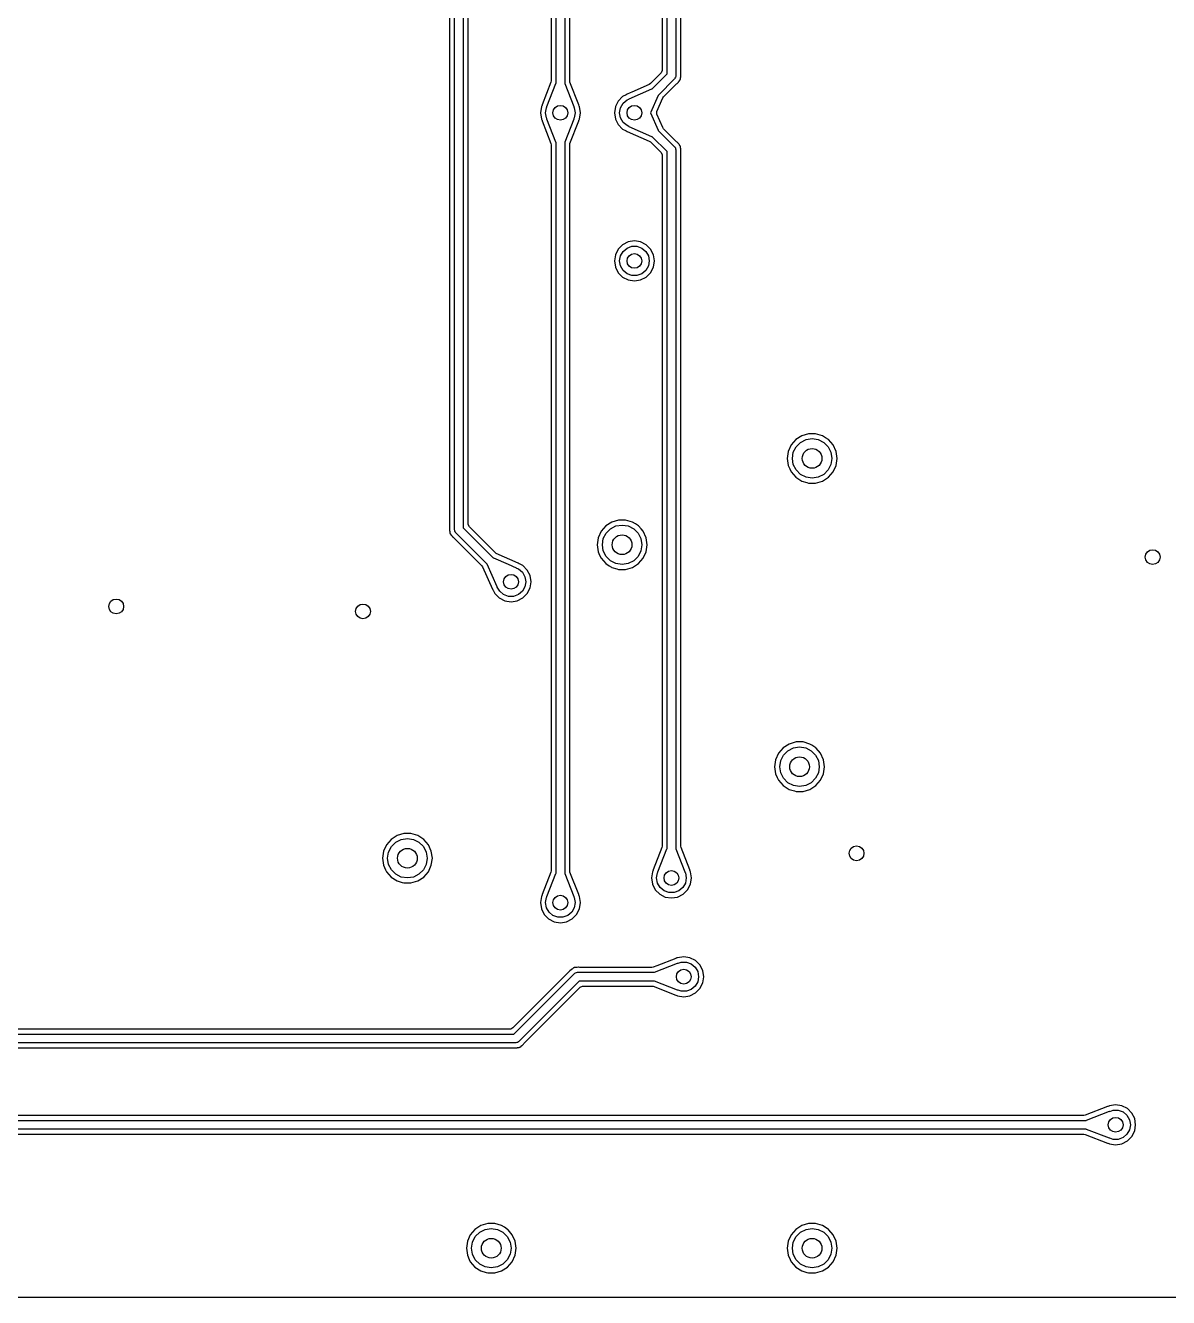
# Model space of a CAD drawing. Extents: x 107 to 211, y -135 to -72.
# Drawn here: x 130.16 to 153.32, y -135.5 to -109.73 of the extents above; entities that cross this region are included whole.
import ezdxf

# ---------------------------------------------------------------- set-up
doc = ezdxf.new("R2010")
doc.units = 0
doc.layers.add('BLACK', color=7, linetype='CONTINUOUS')

msp = doc.modelspace()

# ---------------------------------------------------------------- linework, layer by layer
at = {"layer": 'BLACK', "linetype": 'CONTINUOUS'}
for p, q in [((138.755, -90.073504), (138.755, -119.899648)), ((138.8555, -119.9444), (138.8555, -90.001224)), ((139.0333, -89.9644), (139.0333, -119.907576)), ((140.9111, -110.904436), (140.9111, -96.096681)), ((141.0889, -96.095563), (141.0889, -110.903318)), ((140.8106, -96.146489), (140.8106, -110.853508)), ((143.0606, -96.359104), (143.0606, -110.640895)), ((143.1611, -110.713176), (143.1611, -96.286824)), ((143.3389, -96.25), (143.3389, -110.75)), ((141.1894, -110.853509), (141.1894, -104.25)), ((139.1338, -119.835295), (139.1338, -104.580304)), ((143.4394, -110.705248), (143.4394, -108.745951)), ((143.038926, -110.693221), (142.823211, -110.908935)), ((142.858265, -111.01601), (143.1611, -110.713176)), ((143.043287, -110.688461), (143.038926, -110.693221)), ((143.0606, -110.640895), (143.043287, -110.688461)), ((143.321062, -110.795274), (143.312862, -110.812862)), ((143.333539, -110.780406), (143.321062, -110.795274)), ((143.336909, -110.761289), (143.333539, -110.780406)), ((143.338561, -110.757748), (143.336909, -110.761289)), ((143.3389, -110.75), (143.337941, -110.755436)), ((143.337941, -110.755436), (143.338561, -110.757748)), ((143.433369, -110.814164), (143.436785, -110.783839)), ((143.436785, -110.783839), (143.437481, -110.779748)), ((143.437481, -110.779748), (143.4394, -110.77134)), ((143.442537, -110.723716), (143.4394, -110.705248)), ((143.4394, -110.762716), (143.439633, -110.75857)), ((143.4394, -110.77134), (143.4394, -110.762716)), ((143.439633, -110.75857), (143.440484, -110.751012)), ((143.440484, -110.751012), (143.443049, -110.728249)), ((143.443047, -110.728244), (143.442537, -110.723716)), ((143.443049, -110.728249), (143.443047, -110.728244)), ((140.805589, -110.880277), (140.628606, -111.336397)), ((140.726961, -111.374563), (140.908202, -110.907468)), ((140.8106, -110.853508), (140.805589, -110.880277)), ((140.908202, -110.907468), (140.9111, -110.904436)), ((141.0889, -110.903318), (141.089163, -110.903427)), ((141.089163, -110.903427), (141.091798, -110.907468)), ((141.091798, -110.907468), (141.273038, -111.374563)), ((141.194411, -110.880278), (141.1894, -110.853509)), ((141.371393, -111.3364), (141.194411, -110.880278)), ((142.395627, -111.218236), (142.854073, -111.016105)), ((142.800739, -110.92432), (142.450377, -111.078796)), ((142.823211, -110.908935), (142.800739, -110.92432)), ((142.854073, -111.016105), (142.858265, -111.01601)), ((143.312862, -110.812862), (142.984778, -111.140945)), ((143.091058, -111.176792), (143.352282, -110.915568)), ((143.352282, -110.915568), (143.367557, -110.904732)), ((143.367557, -110.904732), (143.371122, -110.901888)), ((143.371122, -110.901888), (143.371126, -110.901887)), ((143.371126, -110.901887), (143.390162, -110.878014)), ((143.390162, -110.878014), (143.392902, -110.874948)), ((143.392902, -110.874948), (143.399016, -110.868836)), ((143.399016, -110.868836), (143.403607, -110.861527)), ((143.403607, -110.861527), (143.405998, -110.858156)), ((143.405998, -110.858156), (143.425032, -110.834291)), ((143.425032, -110.834288), (143.427015, -110.83017)), ((143.425032, -110.834291), (143.425032, -110.834288)), ((143.427015, -110.83017), (143.431862, -110.81847)), ((143.431862, -110.81847), (143.433368, -110.814166)), ((143.433368, -110.814165), (143.433369, -110.814164)), ((143.433368, -110.814166), (143.433368, -110.814165)), ((142.171951, -111.261656), (142.114353, -111.374698)), ((142.261657, -111.17195), (142.171951, -111.261656)), ((142.218092, -111.397394), (142.270187, -111.307164)), ((142.330699, -111.136771), (142.261657, -111.17195)), ((142.270187, -111.307164), (142.35, -111.240192)), ((142.334954, -111.13423), (142.330699, -111.136771)), ((142.353062, -111.121703), (142.334954, -111.13423)), ((142.35, -111.240192), (142.389548, -111.225797)), ((142.353063, -111.121703), (142.353062, -111.121703)), ((142.415587, -111.094136), (142.353063, -111.121703)), ((142.389548, -111.225797), (142.389553, -111.22443)), ((142.389553, -111.22443), (142.395627, -111.218236)), ((142.450377, -111.078796), (142.415587, -111.094136)), ((142.983893, -111.145926), (142.827781, -111.499999)), ((142.956238, -111.470155), (143.075679, -111.199256)), ((142.984887, -111.141206), (142.983893, -111.145926)), ((142.984778, -111.140945), (142.984887, -111.141206)), ((143.075679, -111.199256), (143.091058, -111.176792)), ((140.614354, -111.374695), (140.594508, -111.5)), ((140.594508, -111.5), (140.614354, -111.625304)), ((140.620756, -111.362129), (140.614354, -111.374695)), ((140.627619, -111.341813), (140.620756, -111.362129)), ((140.628606, -111.336397), (140.627619, -111.341813)), ((140.7, -111.5), (140.718092, -111.397394)), ((140.718092, -111.602606), (140.7, -111.5)), ((140.718092, -111.397394), (140.727032, -111.381908)), ((140.727032, -111.381908), (140.726961, -111.374563)), ((141.273038, -111.374563), (141.272875, -111.38175)), ((141.272875, -111.38175), (141.281908, -111.397394)), ((141.281908, -111.397394), (141.3, -111.5)), ((141.3, -111.5), (141.281908, -111.602606)), ((141.37224, -111.341225), (141.371393, -111.3364)), ((141.379191, -111.362027), (141.37224, -111.341225)), ((141.385646, -111.374696), (141.379191, -111.362027)), ((141.405492, -111.5), (141.385646, -111.374696)), ((141.385646, -111.625304), (141.405492, -111.5)), ((142.114353, -111.374698), (142.094508, -111.5)), ((142.094508, -111.5), (142.114353, -111.625301)), ((142.2, -111.5), (142.218092, -111.397394)), ((142.218092, -111.602606), (142.2, -111.5)), ((142.827781, -111.499999), (142.983893, -111.854073)), ((142.952894, -111.479345), (142.956238, -111.470155)), ((142.956241, -111.52985), (142.952894, -111.479345)), ((143.075677, -111.800739), (142.956241, -111.52985)), ((140.614354, -111.625304), (140.614354, -111.625307)), ((140.614354, -111.625307), (140.620807, -111.637971)), ((140.620807, -111.637971), (140.627756, -111.658761)), ((140.627756, -111.658761), (140.628606, -111.6636)), ((140.628606, -111.6636), (140.805589, -112.119721)), ((140.727123, -111.618248), (140.718092, -111.602606)), ((140.726961, -111.625436), (140.727123, -111.618248)), ((140.908202, -112.092532), (140.726961, -111.625436)), ((141.273038, -111.625436), (141.091798, -112.092532)), ((141.19441, -112.119726), (141.371394, -111.663599)), ((141.281908, -111.602606), (141.272966, -111.618093)), ((141.272966, -111.618093), (141.273038, -111.625436)), ((141.371394, -111.663599), (141.372376, -111.658205)), ((141.372376, -111.658205), (141.379247, -111.637861)), ((141.379247, -111.637861), (141.385644, -111.625307)), ((141.385644, -111.625307), (141.385646, -111.625304)), ((142.114353, -111.625301), (142.114353, -111.625302)), ((142.114353, -111.625302), (142.114354, -111.625304)), ((142.114354, -111.625304), (142.17195, -111.738342)), ((142.17195, -111.738342), (142.261658, -111.82805)), ((142.270187, -111.692836), (142.218092, -111.602606)), ((142.261658, -111.82805), (142.320972, -111.858271)), ((142.35, -111.759808), (142.270187, -111.692836)), ((142.389451, -111.774166), (142.35, -111.759808)), ((142.389441, -111.77529), (142.389451, -111.774166)), ((142.395629, -111.781764), (142.389441, -111.77529)), ((142.854073, -111.983893), (142.395629, -111.781764)), ((143.091061, -111.823209), (143.075677, -111.800739)), ((143.35228, -112.084428), (143.091061, -111.823209)), ((140.910837, -112.096573), (140.908202, -112.092532)), ((140.9111, -112.096681), (140.910837, -112.096573)), ((140.9111, -126.904436), (140.9111, -112.096681)), ((141.091798, -112.092532), (141.0889, -112.095563)), ((141.0889, -112.095563), (141.0889, -126.903318)), ((142.320972, -111.858271), (142.331602, -111.863688)), ((142.331602, -111.863688), (142.336056, -111.866367)), ((142.336056, -111.866367), (142.353063, -111.878296)), ((142.353063, -111.878296), (142.353066, -111.878297)), ((142.353066, -111.878297), (142.353067, -111.878298)), ((142.353067, -111.878298), (142.800739, -112.075678)), ((142.800739, -112.075678), (142.823209, -112.091061)), ((142.823209, -112.091061), (143.038926, -112.306778)), ((142.858793, -111.984887), (142.854073, -111.983893)), ((142.859054, -111.984778), (142.858793, -111.984887)), ((143.1611, -112.286824), (142.859054, -111.984778)), ((142.983893, -111.854073), (142.983987, -111.858263)), ((142.983987, -111.858263), (143.312862, -112.187138)), ((143.367578, -112.095283), (143.35228, -112.084428)), ((143.371123, -112.09811), (143.367578, -112.095283)), ((140.805589, -112.119721), (140.8106, -112.146489)), ((140.8106, -112.146489), (140.8106, -126.853508)), ((141.1894, -112.14649), (141.19441, -112.119726)), ((141.1894, -114.5), (141.1894, -112.14649)), ((143.038926, -112.306778), (143.060318, -112.352654)), ((143.060318, -112.352654), (143.0606, -112.359104)), ((143.1611, -126.404436), (143.1611, -112.286824)), ((143.312862, -112.187138), (143.316027, -112.191658)), ((143.316027, -112.191658), (143.318101, -112.192856)), ((143.318101, -112.192856), (143.319438, -112.196529)), ((143.319438, -112.196529), (143.330571, -112.212429)), ((143.330571, -112.212429), (143.332262, -112.231764)), ((143.332262, -112.231764), (143.3389, -112.25)), ((143.3389, -112.25), (143.3389, -126.403318)), ((143.371125, -112.098112), (143.371123, -112.09811)), ((143.371126, -112.098113), (143.371125, -112.098112)), ((143.380027, -112.109275), (143.371126, -112.098113)), ((143.390152, -112.12197), (143.380027, -112.109275)), ((143.392917, -112.125064), (143.390152, -112.12197)), ((143.399013, -112.13116), (143.392917, -112.125064)), ((143.399015, -112.131163), (143.399013, -112.13116)), ((143.399016, -112.131164), (143.399015, -112.131163)), ((143.403602, -112.138463), (143.399016, -112.131164)), ((143.406004, -112.141848), (143.403602, -112.138463)), ((143.425032, -112.165709), (143.406004, -112.141848)), ((143.425032, -112.165712), (143.425032, -112.165709)), ((143.427016, -112.169831), (143.425032, -112.165712)), ((143.431863, -112.181534), (143.427016, -112.169831)), ((143.433367, -112.185833), (143.431863, -112.181534)), ((143.433369, -112.185836), (143.433367, -112.185833)), ((143.436785, -112.216157), (143.433369, -112.185836)), ((143.437478, -112.220241), (143.436785, -112.216157)), ((143.438677, -112.225494), (143.437478, -112.220241)), ((143.4394, -112.228657), (143.438677, -112.225494)), ((143.4394, -112.237282), (143.4394, -112.228657)), ((143.439633, -112.241427), (143.4394, -112.237282)), ((143.4394, -112.294751), (143.442536, -112.276291)), ((143.4394, -118.5), (143.4394, -112.294751)), ((143.441072, -112.254209), (143.439633, -112.241427)), ((143.443049, -112.271751), (143.441072, -112.254209)), ((143.442536, -112.276291), (143.443047, -112.271756)), ((143.443047, -112.271756), (143.443049, -112.271751)), ((143.0606, -112.359104), (143.0606, -126.353508)), ((142.374698, -114.114353), (142.261656, -114.171951)), ((142.5, -114.094508), (142.374698, -114.114353)), ((142.625301, -114.114353), (142.5, -114.094508)), ((142.625302, -114.114353), (142.625301, -114.114353)), ((142.625304, -114.114354), (142.625302, -114.114353)), ((142.738342, -114.17195), (142.625304, -114.114354)), ((142.114353, -114.374698), (142.094508, -114.5)), ((142.171951, -114.261656), (142.114353, -114.374698)), ((142.261656, -114.171951), (142.171951, -114.261656)), ((142.2, -114.5), (142.218092, -114.397394)), ((142.218092, -114.397394), (142.270187, -114.307164)), ((142.270187, -114.307164), (142.35, -114.240192)), ((142.35, -114.240192), (142.447906, -114.204558)), ((142.447906, -114.204558), (142.552094, -114.204558)), ((142.552094, -114.204558), (142.65, -114.240192)), ((142.65, -114.240192), (142.729813, -114.307164)), ((142.729813, -114.307164), (142.781908, -114.397394)), ((142.82805, -114.261658), (142.738342, -114.17195)), ((142.781908, -114.397394), (142.8, -114.5)), ((142.885646, -114.374696), (142.82805, -114.261658)), ((142.905492, -114.5), (142.885646, -114.374696)), ((141.1894, -120.25), (141.1894, -114.5)), ((142.094508, -114.5), (142.114353, -114.625301)), ((142.114353, -114.625301), (142.114353, -114.625302)), ((142.114353, -114.625302), (142.114354, -114.625304)), ((142.114354, -114.625304), (142.17195, -114.738342)), ((142.218092, -114.602606), (142.2, -114.5)), ((142.270187, -114.692836), (142.218092, -114.602606)), ((142.781908, -114.602606), (142.729813, -114.692836)), ((142.8, -114.5), (142.781908, -114.602606)), ((142.82805, -114.738342), (142.885646, -114.625304)), ((142.885646, -114.625304), (142.905492, -114.5)), ((142.17195, -114.738342), (142.261658, -114.82805)), ((142.261658, -114.82805), (142.374696, -114.885646)), ((142.35, -114.759808), (142.270187, -114.692836)), ((142.447906, -114.795442), (142.35, -114.759808)), ((142.374696, -114.885646), (142.5, -114.905492)), ((142.552094, -114.795442), (142.447906, -114.795442)), ((142.5, -114.905492), (142.625304, -114.885646)), ((142.65, -114.759808), (142.552094, -114.795442)), ((142.625304, -114.885646), (142.738342, -114.82805)), ((142.729813, -114.692836), (142.65, -114.759808)), ((142.738342, -114.82805), (142.82805, -114.738342)), ((146.028036, -117.9995), (145.889949, -118.040046)), ((146.028039, -117.9995), (146.028036, -117.9995)), ((146.171961, -117.9995), (146.028039, -117.9995)), ((146.171964, -117.9995), (146.171961, -117.9995)), ((146.31005, -118.040046), (146.171964, -117.9995)), ((145.674623, -118.226626), (145.614834, -118.357545)), ((145.768868, -118.11786), (145.674623, -118.226626)), ((145.719577, -118.376393), (145.776393, -118.264886)), ((145.768875, -118.117855), (145.768868, -118.11786)), ((145.889945, -118.040047), (145.768875, -118.117855)), ((145.776393, -118.264886), (145.864886, -118.176393)), ((145.864886, -118.176393), (145.976393, -118.119577)), ((145.889949, -118.040046), (145.889945, -118.040047)), ((145.976393, -118.119577), (146.1, -118.1)), ((146.1, -118.1), (146.223607, -118.119577)), ((146.223607, -118.119577), (146.335114, -118.176393)), ((146.310054, -118.040047), (146.31005, -118.040046)), ((146.374182, -118.08126), (146.310054, -118.040047)), ((146.335114, -118.176393), (146.423607, -118.264886)), ((146.431128, -118.117857), (146.374182, -118.08126)), ((146.423607, -118.264886), (146.480423, -118.376393)), ((146.525377, -118.226627), (146.431128, -118.117857)), ((146.585165, -118.357543), (146.525377, -118.226627)), ((143.4394, -124.745951), (143.4394, -118.5)), ((145.614834, -118.357545), (145.594353, -118.5)), ((145.594353, -118.5), (145.614834, -118.642454)), ((145.7, -118.5), (145.719577, -118.376393)), ((145.719577, -118.623607), (145.7, -118.5)), ((146.480423, -118.376393), (146.5, -118.5)), ((146.5, -118.5), (146.480423, -118.623607)), ((146.605647, -118.5), (146.585165, -118.357543)), ((146.585165, -118.642457), (146.605647, -118.5)), ((145.614834, -118.642454), (145.614834, -118.642455)), ((145.614834, -118.642455), (145.614835, -118.642457)), ((145.614835, -118.642457), (145.647569, -118.714134)), ((145.647569, -118.714134), (145.674623, -118.773373)), ((145.674623, -118.773373), (145.768868, -118.882139)), ((145.776393, -118.735114), (145.719577, -118.623607)), ((145.864886, -118.823607), (145.776393, -118.735114)), ((146.423607, -118.735114), (146.335114, -118.823607)), ((146.480423, -118.623607), (146.423607, -118.735114)), ((146.431128, -118.882143), (146.525377, -118.773373)), ((146.525377, -118.773373), (146.585165, -118.642457)), ((145.768868, -118.882139), (145.768869, -118.88214)), ((145.768869, -118.88214), (145.768872, -118.882143)), ((145.768872, -118.882143), (145.889947, -118.959953)), ((145.976393, -118.880423), (145.864886, -118.823607)), ((145.889947, -118.959953), (145.996403, -118.991211)), ((146.1, -118.9), (145.976393, -118.880423)), ((145.996403, -118.991211), (146.028035, -119.000499)), ((146.028035, -119.000499), (146.028037, -119.0005)), ((146.028037, -119.0005), (146.028039, -119.0005)), ((146.028039, -119.0005), (146.171963, -119.0005)), ((146.223607, -118.880423), (146.1, -118.9)), ((146.171963, -119.0005), (146.171964, -119.000499)), ((146.171964, -119.000499), (146.310053, -118.959953)), ((146.335114, -118.823607), (146.223607, -118.880423)), ((146.310053, -118.959953), (146.431128, -118.882143)), ((142.039945, -119.790047), (141.918875, -119.867855)), ((142.039949, -119.790046), (142.039945, -119.790047)), ((142.178036, -119.7495), (142.039949, -119.790046)), ((142.178039, -119.7495), (142.178036, -119.7495)), ((142.321961, -119.7495), (142.178039, -119.7495)), ((142.321964, -119.7495), (142.321961, -119.7495)), ((142.46005, -119.790046), (142.321964, -119.7495)), ((142.460054, -119.790047), (142.46005, -119.790046)), ((142.519184, -119.828048), (142.460054, -119.790047)), ((142.581128, -119.867857), (142.519184, -119.828048)), ((138.751862, -119.918116), (138.751351, -119.922649)), ((138.751351, -119.922649), (138.754767, -119.95297)), ((138.755, -119.899648), (138.751862, -119.918116)), ((138.754767, -119.95297), (138.755, -119.957116)), ((138.755, -119.957116), (138.755, -119.965742)), ((138.755, -119.965742), (138.75692, -119.974155)), ((138.75692, -119.974155), (138.757614, -119.978245)), ((138.757614, -119.978245), (138.761031, -120.008566)), ((138.761031, -120.008566), (138.762531, -120.012853)), ((138.762531, -120.012853), (138.767396, -120.024599)), ((138.767396, -120.024599), (138.769366, -120.028688)), ((138.769366, -120.028688), (138.788392, -120.052546)), ((138.788392, -120.052546), (138.790793, -120.055931)), ((138.790793, -120.055931), (138.795382, -120.063234)), ((138.795382, -120.063234), (138.801481, -120.069333)), ((138.801481, -120.069333), (138.804245, -120.072425)), ((138.804245, -120.072425), (138.823274, -120.096287)), ((138.862137, -119.962635), (138.8555, -119.9444)), ((138.863829, -119.981971), (138.862137, -119.962635)), ((138.874961, -119.99787), (138.863829, -119.981971)), ((138.876299, -120.001544), (138.874961, -119.99787)), ((138.878372, -120.002741), (138.876299, -120.001544)), ((138.881538, -120.007262), (138.878372, -120.002741)), ((139.516011, -120.641735), (138.881538, -120.007262)), ((139.0333, -119.907576), (139.640944, -120.51522)), ((139.134082, -119.841744), (139.1338, -119.835295)), ((139.155474, -119.887621), (139.134082, -119.841744)), ((139.676789, -120.408937), (139.155474, -119.887621)), ((141.824623, -119.976626), (141.764834, -120.107545)), ((141.918868, -119.86786), (141.824623, -119.976626)), ((141.869577, -120.126393), (141.926393, -120.014886)), ((141.918875, -119.867855), (141.918868, -119.86786)), ((141.926393, -120.014886), (142.014886, -119.926393)), ((142.014886, -119.926393), (142.126393, -119.869577)), ((142.126393, -119.869577), (142.25, -119.85)), ((142.25, -119.85), (142.373607, -119.869577)), ((142.373607, -119.869577), (142.485114, -119.926393)), ((142.485114, -119.926393), (142.573607, -120.014886)), ((142.573607, -120.014886), (142.630423, -120.126393)), ((142.581129, -119.867859), (142.581128, -119.867857)), ((142.581131, -119.86786), (142.581129, -119.867859)), ((142.634433, -119.929375), (142.581131, -119.86786)), ((142.675377, -119.976627), (142.634433, -119.929375)), ((142.735165, -120.107543), (142.675377, -119.976627)), ((138.823274, -120.096287), (138.823275, -120.096287)), ((138.823275, -120.096287), (138.826843, -120.099133)), ((138.826843, -120.099133), (138.842119, -120.109971)), ((138.842119, -120.109971), (139.408938, -120.676791)), ((141.1894, -126.853509), (141.1894, -120.25)), ((141.764834, -120.107545), (141.744353, -120.25)), ((141.744353, -120.25), (141.764834, -120.392454)), ((141.85, -120.25), (141.869577, -120.126393)), ((141.869577, -120.373607), (141.85, -120.25)), ((142.630423, -120.126393), (142.65, -120.25)), ((142.65, -120.25), (142.630423, -120.373607)), ((142.755647, -120.25), (142.735165, -120.107543)), ((142.735165, -120.392457), (142.755647, -120.25)), ((139.640944, -120.51522), (139.641206, -120.515112)), ((139.641206, -120.515112), (139.645926, -120.516106)), ((139.645926, -120.516106), (139.940367, -120.645926)), ((139.69926, -120.424321), (139.676789, -120.408937)), ((140.146932, -120.621701), (139.69926, -120.424321)), ((141.764834, -120.392454), (141.764834, -120.392455)), ((141.764834, -120.392455), (141.764835, -120.392457)), ((141.764835, -120.392457), (141.795681, -120.46)), ((141.795681, -120.46), (141.824623, -120.523373)), ((141.824623, -120.523373), (141.918868, -120.632139)), ((141.926393, -120.485114), (141.869577, -120.373607)), ((142.014886, -120.573607), (141.926393, -120.485114)), ((142.126393, -120.630423), (142.014886, -120.573607)), ((142.485114, -120.573607), (142.373607, -120.630423)), ((142.573607, -120.485114), (142.485114, -120.573607)), ((142.630423, -120.373607), (142.573607, -120.485114)), ((142.581128, -120.632143), (142.675377, -120.523373)), ((142.675377, -120.523373), (142.735165, -120.392457)), ((139.408938, -120.676791), (139.424322, -120.699261)), ((139.424322, -120.699261), (139.621701, -121.146932)), ((139.516106, -120.645926), (139.516011, -120.641735)), ((139.718235, -121.10437), (139.516106, -120.645926)), ((139.940367, -120.645926), (140.10437, -120.718235)), ((140.10437, -120.718235), (140.110558, -120.724709)), ((140.110558, -120.724709), (140.110546, -120.725832)), ((140.110546, -120.725832), (140.15, -120.740192)), ((140.146933, -120.621701), (140.146932, -120.621701)), ((140.146936, -120.621703), (140.146933, -120.621701)), ((140.16395, -120.633636), (140.146936, -120.621703)), ((140.15, -120.740192), (140.229813, -120.807164)), ((140.168403, -120.636314), (140.16395, -120.633636)), ((140.238342, -120.67195), (140.168403, -120.636314)), ((140.229813, -120.807164), (140.281908, -120.897394)), ((140.32805, -120.761658), (140.238342, -120.67195)), ((140.385646, -120.874696), (140.32805, -120.761658)), ((141.918868, -120.632139), (141.918869, -120.63214)), ((141.918869, -120.63214), (141.918872, -120.632143)), ((141.918872, -120.632143), (141.988346, -120.676791)), ((141.988346, -120.676791), (142.033576, -120.705859)), ((142.033576, -120.705859), (142.039947, -120.709953)), ((142.039947, -120.709953), (142.142279, -120.74)), ((142.25, -120.65), (142.126393, -120.630423)), ((142.142279, -120.74), (142.178035, -120.750499)), ((142.178035, -120.750499), (142.178037, -120.7505)), ((142.178037, -120.7505), (142.178039, -120.7505)), ((142.178039, -120.7505), (142.321963, -120.7505)), ((142.373607, -120.630423), (142.25, -120.65)), ((142.321963, -120.7505), (142.321964, -120.750499)), ((142.321964, -120.750499), (142.460053, -120.709953)), ((142.460053, -120.709953), (142.581128, -120.632143)), ((139.720253, -121.106349), (139.718235, -121.10437)), ((139.770187, -121.192836), (139.720253, -121.106349)), ((140.281908, -121.102606), (140.229813, -121.192836)), ((140.281908, -120.897394), (140.3, -121)), ((140.3, -121), (140.281908, -121.102606)), ((140.405492, -121), (140.385646, -120.874696)), ((140.385646, -121.125304), (140.405492, -121)), ((139.621701, -121.146932), (139.621702, -121.146933)), ((139.621702, -121.146933), (139.621705, -121.146939)), ((139.621705, -121.146939), (139.629014, -121.157504)), ((139.629014, -121.157504), (139.634234, -121.16505)), ((139.634234, -121.16505), (139.636766, -121.169291)), ((139.636766, -121.169291), (139.67195, -121.238342)), ((139.67195, -121.238342), (139.761658, -121.32805)), ((139.761658, -121.32805), (139.874696, -121.385646)), ((139.85, -121.259808), (139.770187, -121.192836)), ((139.947906, -121.295442), (139.85, -121.259808)), ((140.052094, -121.295442), (139.947906, -121.295442)), ((140.15, -121.259808), (140.052094, -121.295442)), ((140.125304, -121.385646), (140.238342, -121.32805)), ((140.229813, -121.192836), (140.15, -121.259808)), ((140.238342, -121.32805), (140.32805, -121.238342)), ((140.32805, -121.238342), (140.385646, -121.125304)), ((139.874696, -121.385646), (140, -121.405492)), ((140, -121.405492), (140.125304, -121.385646)), ((145.514819, -124.363811), (145.420574, -124.472577)), ((145.514826, -124.363806), (145.514819, -124.363811)), ((145.635896, -124.285998), (145.514826, -124.363806)), ((145.522344, -124.510837), (145.610837, -124.422344)), ((145.610837, -124.422344), (145.722344, -124.365528)), ((145.6359, -124.285997), (145.635896, -124.285998)), ((145.773987, -124.245451), (145.6359, -124.285997)), ((145.722344, -124.365528), (145.845951, -124.345951)), ((145.77399, -124.245451), (145.773987, -124.245451)), ((145.917912, -124.245451), (145.77399, -124.245451)), ((145.845951, -124.345951), (145.969558, -124.365528)), ((145.917915, -124.245451), (145.917912, -124.245451)), ((146.056001, -124.285997), (145.917915, -124.245451)), ((145.969558, -124.365528), (146.081065, -124.422344)), ((146.056005, -124.285998), (146.056001, -124.285997)), ((146.09526, -124.311226), (146.056005, -124.285998)), ((146.081065, -124.422344), (146.169558, -124.510837)), ((146.177079, -124.363808), (146.09526, -124.311226)), ((146.17708, -124.36381), (146.177079, -124.363808)), ((146.177082, -124.363811), (146.17708, -124.36381)), ((146.18059, -124.36786), (146.177082, -124.363811)), ((146.271328, -124.472578), (146.18059, -124.36786)), ((145.360785, -124.603496), (145.340304, -124.745951)), ((145.420574, -124.472577), (145.360785, -124.603496)), ((145.445951, -124.745951), (145.465528, -124.622344)), ((145.465528, -124.622344), (145.522344, -124.510837)), ((146.169558, -124.510837), (146.226374, -124.622344)), ((146.226374, -124.622344), (146.245951, -124.745951)), ((146.331116, -124.603494), (146.271328, -124.472578)), ((146.351598, -124.745951), (146.331116, -124.603494)), ((143.4394, -126.353509), (143.4394, -124.745951)), ((145.340304, -124.745951), (145.360785, -124.888405)), ((145.360785, -124.888405), (145.360785, -124.888406)), ((145.360785, -124.888406), (145.360786, -124.888408)), ((145.360786, -124.888408), (145.395037, -124.963406)), ((145.395037, -124.963406), (145.420574, -125.019324)), ((145.465528, -124.869558), (145.445951, -124.745951)), ((145.522344, -124.981065), (145.465528, -124.869558)), ((145.610837, -125.069558), (145.522344, -124.981065)), ((146.169558, -124.981065), (146.081065, -125.069558)), ((146.226374, -124.869558), (146.169558, -124.981065)), ((146.245951, -124.745951), (146.226374, -124.869558)), ((146.271328, -125.019324), (146.331116, -124.888408)), ((146.331116, -124.888408), (146.351598, -124.745951)), ((145.420574, -125.019324), (145.514819, -125.12809)), ((145.514819, -125.12809), (145.51482, -125.128091)), ((145.51482, -125.128091), (145.514823, -125.128094)), ((145.514823, -125.128094), (145.635898, -125.205904)), ((145.722344, -125.126374), (145.610837, -125.069558)), ((145.635898, -125.205904), (145.742354, -125.237162)), ((145.845951, -125.145951), (145.722344, -125.126374)), ((145.742354, -125.237162), (145.773986, -125.24645)), ((145.969558, -125.126374), (145.845951, -125.145951)), ((145.917915, -125.24645), (146.056004, -125.205904)), ((146.081065, -125.069558), (145.969558, -125.126374)), ((146.056004, -125.205904), (146.177079, -125.128094)), ((146.177079, -125.128094), (146.271328, -125.019324)), ((145.773986, -125.24645), (145.773988, -125.246451)), ((145.773988, -125.246451), (145.77399, -125.246451)), ((145.77399, -125.246451), (145.917914, -125.246451)), ((145.917914, -125.246451), (145.917915, -125.24645)), ((137.568868, -126.21786), (137.474623, -126.326626)), ((137.568875, -126.217855), (137.568868, -126.21786)), ((137.689945, -126.140047), (137.568875, -126.217855)), ((137.664886, -126.276393), (137.776393, -126.219577)), ((137.689949, -126.140046), (137.689945, -126.140047)), ((137.828036, -126.0995), (137.689949, -126.140046)), ((137.776393, -126.219577), (137.9, -126.2)), ((137.828039, -126.0995), (137.828036, -126.0995)), ((137.971961, -126.0995), (137.828039, -126.0995)), ((137.9, -126.2), (138.023607, -126.219577)), ((137.971964, -126.0995), (137.971961, -126.0995)), ((138.11005, -126.140046), (137.971964, -126.0995)), ((138.023607, -126.219577), (138.135114, -126.276393)), ((138.110054, -126.140047), (138.11005, -126.140046)), ((138.174182, -126.18126), (138.110054, -126.140047)), ((138.231128, -126.217857), (138.174182, -126.18126)), ((138.325377, -126.326627), (138.231128, -126.217857)), ((137.414834, -126.457545), (137.394353, -126.6)), ((137.474623, -126.326626), (137.414834, -126.457545)), ((137.5, -126.6), (137.519577, -126.476393)), ((137.519577, -126.476393), (137.576393, -126.364886)), ((137.576393, -126.364886), (137.664886, -126.276393)), ((138.135114, -126.276393), (138.223607, -126.364886)), ((138.223607, -126.364886), (138.280423, -126.476393)), ((138.280423, -126.476393), (138.3, -126.6)), ((138.385165, -126.457543), (138.325377, -126.326627)), ((138.405647, -126.6), (138.385165, -126.457543)), ((143.055589, -126.380277), (142.878606, -126.836397)), ((142.976961, -126.874563), (143.158202, -126.407468)), ((143.0606, -126.353508), (143.055589, -126.380277)), ((143.158202, -126.407468), (143.1611, -126.404436)), ((143.3389, -126.403318), (143.339163, -126.403427)), ((143.339163, -126.403427), (143.341798, -126.407468)), ((143.341798, -126.407468), (143.523038, -126.874563)), ((143.444411, -126.380278), (143.4394, -126.353509)), ((143.621393, -126.8364), (143.444411, -126.380278)), ((137.394353, -126.6), (137.414834, -126.742454)), ((137.414834, -126.742454), (137.414834, -126.742455)), ((137.414834, -126.742455), (137.414835, -126.742457)), ((137.414835, -126.742457), (137.457737, -126.836399)), ((137.519577, -126.723607), (137.5, -126.6)), ((137.576393, -126.835114), (137.519577, -126.723607)), ((138.280423, -126.723607), (138.223607, -126.835114)), ((138.3, -126.6), (138.280423, -126.723607)), ((138.325377, -126.873373), (138.385165, -126.742457)), ((138.385165, -126.742457), (138.405647, -126.6)), ((137.457737, -126.836399), (137.474623, -126.873373)), ((137.474623, -126.873373), (137.568868, -126.982139)), ((137.568868, -126.982139), (137.568869, -126.98214)), ((137.568869, -126.98214), (137.568872, -126.982143)), ((137.568872, -126.982143), (137.689947, -127.059953)), ((137.664886, -126.923607), (137.576393, -126.835114)), ((137.776393, -126.980423), (137.664886, -126.923607)), ((137.9, -127), (137.776393, -126.980423)), ((138.023607, -126.980423), (137.9, -127)), ((138.135114, -126.923607), (138.023607, -126.980423)), ((138.110053, -127.059953), (138.231128, -126.982143)), ((138.223607, -126.835114), (138.135114, -126.923607)), ((138.231128, -126.982143), (138.325377, -126.873373)), ((140.805589, -126.880277), (140.628606, -127.336397)), ((140.726961, -127.374563), (140.908202, -126.907468)), ((140.8106, -126.853508), (140.805589, -126.880277)), ((140.908202, -126.907468), (140.9111, -126.904436)), ((141.0889, -126.903318), (141.089163, -126.903427)), ((141.089163, -126.903427), (141.091798, -126.907468)), ((141.091798, -126.907468), (141.273038, -127.374563)), ((141.194411, -126.880278), (141.1894, -126.853509)), ((141.371393, -127.3364), (141.194411, -126.880278)), ((142.864354, -126.874695), (142.844508, -127)), ((142.844508, -127), (142.864353, -127.125301)), ((142.870756, -126.862129), (142.864354, -126.874695)), ((142.877619, -126.841813), (142.870756, -126.862129)), ((142.878606, -126.836397), (142.877619, -126.841813)), ((142.95, -127), (142.968092, -126.897394)), ((142.968092, -127.102606), (142.95, -127)), ((142.968092, -126.897394), (142.977032, -126.881908)), ((142.977032, -126.881908), (142.976961, -126.874563)), ((143.523038, -126.874563), (143.522875, -126.88175)), ((143.522875, -126.88175), (143.531908, -126.897394)), ((143.531908, -126.897394), (143.55, -127)), ((143.55, -127), (143.531908, -127.102606)), ((143.62224, -126.841225), (143.621393, -126.8364)), ((143.629191, -126.862027), (143.62224, -126.841225)), ((143.635646, -126.874696), (143.629191, -126.862027)), ((143.655492, -127), (143.635646, -126.874696)), ((143.635646, -127.125304), (143.655492, -127)), ((137.689947, -127.059953), (137.796403, -127.091211)), ((137.796403, -127.091211), (137.828035, -127.100499)), ((137.828035, -127.100499), (137.828037, -127.1005)), ((137.828037, -127.1005), (137.828039, -127.1005)), ((137.828039, -127.1005), (137.971963, -127.1005)), ((137.971963, -127.1005), (137.971964, -127.100499)), ((137.971964, -127.100499), (138.110053, -127.059953)), ((142.864353, -127.125301), (142.864353, -127.125302)), ((142.864353, -127.125302), (142.864354, -127.125304)), ((142.864354, -127.125304), (142.92195, -127.238342)), ((142.92195, -127.238342), (143.011658, -127.32805)), ((143.020187, -127.192836), (142.968092, -127.102606)), ((143.1, -127.259808), (143.020187, -127.192836)), ((143.197906, -127.295442), (143.1, -127.259808)), ((143.302094, -127.295442), (143.197906, -127.295442)), ((143.4, -127.259808), (143.302094, -127.295442)), ((143.479813, -127.192836), (143.4, -127.259808)), ((143.531908, -127.102606), (143.479813, -127.192836)), ((143.488342, -127.32805), (143.57805, -127.238342)), ((143.57805, -127.238342), (143.635646, -127.125304)), ((140.614354, -127.374695), (140.594508, -127.5)), ((140.594508, -127.5), (140.614353, -127.625301)), ((140.620756, -127.362129), (140.614354, -127.374695)), ((140.627619, -127.341813), (140.620756, -127.362129)), ((140.628606, -127.336397), (140.627619, -127.341813)), ((140.7, -127.5), (140.718092, -127.397394)), ((140.718092, -127.602606), (140.7, -127.5)), ((140.718092, -127.397394), (140.727032, -127.381908)), ((140.727032, -127.381908), (140.726961, -127.374563)), ((141.273038, -127.374563), (141.272875, -127.38175)), ((141.272875, -127.38175), (141.281908, -127.397394)), ((141.281908, -127.397394), (141.3, -127.5)), ((141.3, -127.5), (141.281908, -127.602606)), ((141.37224, -127.341225), (141.371393, -127.3364)), ((141.379191, -127.362027), (141.37224, -127.341225)), ((141.385646, -127.374696), (141.379191, -127.362027)), ((141.405492, -127.5), (141.385646, -127.374696)), ((141.385646, -127.625304), (141.405492, -127.5)), ((143.011658, -127.32805), (143.124696, -127.385646)), ((143.124696, -127.385646), (143.25, -127.405492)), ((143.25, -127.405492), (143.375304, -127.385646)), ((143.375304, -127.385646), (143.488342, -127.32805)), ((140.614353, -127.625301), (140.614353, -127.625302)), ((140.614353, -127.625302), (140.614354, -127.625304)), ((140.614354, -127.625304), (140.67195, -127.738342)), ((140.67195, -127.738342), (140.761658, -127.82805)), ((140.770187, -127.692836), (140.718092, -127.602606)), ((140.85, -127.759808), (140.770187, -127.692836)), ((140.947906, -127.795442), (140.85, -127.759808)), ((141.052094, -127.795442), (140.947906, -127.795442)), ((141.15, -127.759808), (141.052094, -127.795442)), ((141.229813, -127.692836), (141.15, -127.759808)), ((141.281908, -127.602606), (141.229813, -127.692836)), ((141.238342, -127.82805), (141.32805, -127.738342)), ((141.32805, -127.738342), (141.385646, -127.625304)), ((140.761658, -127.82805), (140.874696, -127.885646)), ((140.874696, -127.885646), (141, -127.905492)), ((141, -127.905492), (141.125304, -127.885646)), ((141.125304, -127.885646), (141.238342, -127.82805)), ((141.234418, -128.846393), (141.227118, -128.85098)), ((141.2378, -128.843993), (141.234418, -128.846393)), ((141.261659, -128.824967), (141.2378, -128.843993)), ((141.265737, -128.823003), (141.261659, -128.824967)), ((141.277523, -128.818122), (141.265737, -128.823003)), ((141.281787, -128.81663), (141.277523, -128.818122)), ((141.312108, -128.813213), (141.281787, -128.81663)), ((141.316195, -128.812519), (141.312108, -128.813213)), ((141.324604, -128.8106), (141.316195, -128.812519)), ((141.333234, -128.8106), (141.324604, -128.8106)), ((141.337379, -128.810367), (141.333234, -128.8106)), ((141.3677, -128.806951), (141.337379, -128.810367)), ((141.367702, -128.806951), (141.3677, -128.806951)), ((141.372234, -128.807462), (141.367702, -128.806951)), ((141.390703, -128.8106), (141.372234, -128.807462)), ((142.853508, -128.8106), (141.390703, -128.8106)), ((142.880277, -128.805589), (142.853508, -128.8106)), ((142.954921, -128.776626), (142.880277, -128.805589)), ((142.907466, -128.908202), (143.374563, -128.726961)), ((143.3364, -128.628606), (142.954921, -128.776626)), ((143.336402, -128.628605), (143.3364, -128.628606)), ((143.336404, -128.628605), (143.336402, -128.628605)), ((143.341239, -128.627756), (143.336404, -128.628605)), ((143.362027, -128.620808), (143.341239, -128.627756)), ((143.374694, -128.614354), (143.362027, -128.620808)), ((143.374563, -128.726961), (143.383515, -128.727163)), ((143.5, -128.594508), (143.374694, -128.614354)), ((143.383515, -128.727163), (143.384115, -128.727775)), ((143.384115, -128.727775), (143.447906, -128.704558)), ((143.447906, -128.704558), (143.552094, -128.704558)), ((143.625301, -128.614353), (143.5, -128.594508)), ((143.552094, -128.704558), (143.65, -128.740192)), ((143.625302, -128.614353), (143.625301, -128.614353)), ((143.625304, -128.614354), (143.625302, -128.614353)), ((143.738342, -128.67195), (143.625304, -128.614354)), ((143.65, -128.740192), (143.729813, -128.807164)), ((143.729813, -128.807164), (143.781908, -128.897394)), ((143.82805, -128.761658), (143.738342, -128.67195)), ((143.885646, -128.874696), (143.82805, -128.761658)), ((141.18038, -128.897717), (140.039173, -130.038926)), ((140.059127, -130.1611), (141.283089, -128.937138)), ((141.382775, -129.0889), (140.158813, -130.312862)), ((141.191233, -128.882422), (141.18038, -128.897717)), ((141.194063, -128.878874), (141.191233, -128.882422)), ((141.217924, -128.859845), (141.194063, -128.878874)), ((141.221018, -128.85708), (141.217924, -128.859845)), ((141.227112, -128.850985), (141.221018, -128.85708)), ((141.227118, -128.85098), (141.227112, -128.850985)), ((141.283089, -128.937138), (141.287609, -128.933972)), ((141.287609, -128.933972), (141.288807, -128.931899)), ((141.288807, -128.931899), (141.29248, -128.930561)), ((141.29248, -128.930561), (141.30838, -128.919429)), ((141.30838, -128.919429), (141.327715, -128.917737)), ((141.327715, -128.917737), (141.345951, -128.9111)), ((141.345951, -128.9111), (142.903318, -128.9111)), ((142.904437, -129.0889), (141.382775, -129.0889)), ((142.903318, -128.9111), (142.903427, -128.910837)), ((142.903427, -128.910837), (142.907466, -128.908202)), ((142.907468, -129.091797), (142.904437, -129.0889)), ((143.374563, -129.273038), (142.907468, -129.091797)), ((143.781908, -129.102606), (143.729813, -129.192836)), ((143.781908, -128.897394), (143.8, -129)), ((143.8, -129), (143.781908, -129.102606)), ((143.905492, -129), (143.885646, -128.874696)), ((143.885646, -129.125304), (143.905492, -129)), ((140.261519, -130.352282), (141.402729, -129.211074)), ((141.402729, -129.211074), (141.448606, -129.189682)), ((141.448606, -129.189682), (141.455055, -129.1894)), ((141.455055, -129.1894), (142.853512, -129.1894)), ((142.853512, -129.1894), (142.880279, -129.19441)), ((142.880279, -129.19441), (143.336399, -129.371393)), ((143.383239, -129.272953), (143.374563, -129.273038)), ((143.38401, -129.272186), (143.383239, -129.272953)), ((143.447906, -129.295442), (143.38401, -129.272186)), ((143.552094, -129.295442), (143.447906, -129.295442)), ((143.65, -129.259808), (143.552094, -129.295442)), ((143.625304, -129.385646), (143.738342, -129.32805)), ((143.729813, -129.192836), (143.65, -129.259808)), ((143.738342, -129.32805), (143.82805, -129.238342)), ((143.82805, -129.238342), (143.885646, -129.125304)), ((143.336399, -129.371393), (143.336402, -129.371393)), ((143.336402, -129.371393), (143.336406, -129.371395)), ((143.336406, -129.371395), (143.341789, -129.372375)), ((143.341789, -129.372375), (143.362134, -129.379245)), ((143.362134, -129.379245), (143.374696, -129.385646)), ((143.374696, -129.385646), (143.5, -129.405492)), ((143.5, -129.405492), (143.625304, -129.385646)), ((139.986847, -130.0606), (121.794755, -130.0606)), ((139.993297, -130.060318), (139.986847, -130.0606)), ((140.039173, -130.038926), (139.993297, -130.060318)), ((121.75, -130.1611), (140.059127, -130.1611)), ((140.095951, -130.3389), (121.786824, -130.3389)), ((140.114186, -130.332262), (140.095951, -130.3389)), ((140.133522, -130.330571), (140.114186, -130.332262)), ((140.149421, -130.319438), (140.133522, -130.330571)), ((140.153095, -130.318101), (140.149421, -130.319438)), ((140.154292, -130.316027), (140.153095, -130.318101)), ((140.158813, -130.312862), (140.154292, -130.316027)), ((140.214787, -130.399016), (140.220899, -130.392902)), ((140.220899, -130.392902), (140.223965, -130.390162)), ((140.223965, -130.390162), (140.247838, -130.371126)), ((140.247838, -130.371126), (140.247839, -130.371122)), ((140.247839, -130.371122), (140.250683, -130.367557)), ((140.250683, -130.367557), (140.261519, -130.352282)), ((121.859104, -130.4394), (140.051199, -130.4394)), ((140.051199, -130.4394), (140.069667, -130.442537)), ((140.069667, -130.442537), (140.074195, -130.443047)), ((140.074195, -130.443047), (140.0742, -130.443049)), ((140.0742, -130.443049), (140.094291, -130.440785)), ((140.094291, -130.440785), (140.104523, -130.439633)), ((140.104523, -130.439633), (140.108668, -130.4394)), ((140.108668, -130.4394), (140.117292, -130.4394)), ((140.117292, -130.4394), (140.1257, -130.43748)), ((140.1257, -130.43748), (140.12979, -130.436785)), ((140.12979, -130.436785), (140.160115, -130.433369)), ((140.160115, -130.433369), (140.160117, -130.433368)), ((140.160117, -130.433368), (140.164421, -130.431862)), ((140.164421, -130.431862), (140.176121, -130.427015)), ((140.176121, -130.427015), (140.180239, -130.425032)), ((140.180239, -130.425032), (140.180242, -130.425032)), ((140.180242, -130.425032), (140.204107, -130.405998)), ((140.204107, -130.405998), (140.207478, -130.403607)), ((140.207478, -130.403607), (140.214787, -130.399016)), ((152.0864, -131.628606), (151.630277, -131.805589)), ((152.086402, -131.628605), (152.0864, -131.628606)), ((152.086404, -131.628605), (152.086402, -131.628605)), ((152.091239, -131.627756), (152.086404, -131.628605)), ((152.112027, -131.620808), (152.091239, -131.627756)), ((152.124694, -131.614354), (152.112027, -131.620808)), ((152.25, -131.594508), (152.124694, -131.614354)), ((152.375301, -131.614353), (152.25, -131.594508)), ((152.375302, -131.614353), (152.375301, -131.614353)), ((152.375304, -131.614354), (152.375302, -131.614353)), ((152.488342, -131.67195), (152.375304, -131.614354)), ((152.57805, -131.761658), (152.488342, -131.67195)), ((122.345564, -131.9111), (151.653318, -131.9111)), ((151.603508, -131.8106), (122.39649, -131.8106)), ((151.630277, -131.805589), (151.603508, -131.8106)), ((151.653318, -131.9111), (151.653427, -131.910837)), ((151.653427, -131.910837), (151.657466, -131.908202)), ((151.657466, -131.908202), (152.124563, -131.726961)), ((152.124563, -131.726961), (152.133515, -131.727163)), ((152.133515, -131.727163), (152.134115, -131.727775)), ((152.134115, -131.727775), (152.197906, -131.704558)), ((152.197906, -131.704558), (152.302094, -131.704558)), ((152.302094, -131.704558), (152.4, -131.740192)), ((152.4, -131.740192), (152.479813, -131.807164)), ((152.479813, -131.807164), (152.531908, -131.897394)), ((152.531908, -131.897394), (152.55, -132)), ((152.635646, -131.874696), (152.57805, -131.761658)), ((152.655492, -132), (152.635646, -131.874696)), ((151.654437, -132.0889), (122.346682, -132.0889)), ((122.396489, -132.1894), (151.603512, -132.1894)), ((151.603512, -132.1894), (151.630279, -132.19441)), ((151.630279, -132.19441), (152.086399, -132.371393)), ((151.657468, -132.091797), (151.654437, -132.0889)), ((152.124563, -132.273038), (151.657468, -132.091797)), ((152.479813, -132.192836), (152.4, -132.259808)), ((152.531908, -132.102606), (152.479813, -132.192836)), ((152.55, -132), (152.531908, -132.102606)), ((152.57805, -132.238342), (152.635646, -132.125304)), ((152.635646, -132.125304), (152.655492, -132)), ((152.086399, -132.371393), (152.086402, -132.371393)), ((152.086402, -132.371393), (152.086406, -132.371395)), ((152.086406, -132.371395), (152.091789, -132.372375)), ((152.091789, -132.372375), (152.112134, -132.379245)), ((152.112134, -132.379245), (152.124696, -132.385646)), ((152.133239, -132.272953), (152.124563, -132.273038)), ((152.124696, -132.385646), (152.25, -132.405492)), ((152.13401, -132.272186), (152.133239, -132.272953)), ((152.197906, -132.295442), (152.13401, -132.272186)), ((152.302094, -132.295442), (152.197906, -132.295442)), ((152.25, -132.405492), (152.375304, -132.385646)), ((152.4, -132.259808), (152.302094, -132.295442)), ((152.375304, -132.385646), (152.488342, -132.32805)), ((152.488342, -132.32805), (152.57805, -132.238342)), ((139.528036, -133.9995), (139.389949, -134.040046)), ((139.528039, -133.9995), (139.528036, -133.9995)), ((139.671961, -133.9995), (139.528039, -133.9995)), ((139.671964, -133.9995), (139.671961, -133.9995)), ((139.81005, -134.040046), (139.671964, -133.9995)), ((146.028036, -133.9995), (145.889949, -134.040046)), ((146.028039, -133.9995), (146.028036, -133.9995)), ((146.171961, -133.9995), (146.028039, -133.9995)), ((146.171964, -133.9995), (146.171961, -133.9995)), ((146.31005, -134.040046), (146.171964, -133.9995)), ((139.174623, -134.226626), (139.114834, -134.357545)), ((139.268868, -134.11786), (139.174623, -134.226626)), ((139.268875, -134.117855), (139.268868, -134.11786)), ((139.389945, -134.040047), (139.268875, -134.117855)), ((139.276393, -134.264886), (139.364886, -134.176393)), ((139.364886, -134.176393), (139.476393, -134.119577)), ((139.389949, -134.040046), (139.389945, -134.040047)), ((139.476393, -134.119577), (139.6, -134.1)), ((139.6, -134.1), (139.723607, -134.119577)), ((139.723607, -134.119577), (139.835114, -134.176393)), ((139.810054, -134.040047), (139.81005, -134.040046)), ((139.867152, -134.076742), (139.810054, -134.040047)), ((139.835114, -134.176393), (139.923607, -134.264886)), ((139.931128, -134.117857), (139.867152, -134.076742)), ((139.931129, -134.117859), (139.931128, -134.117857)), ((139.931131, -134.11786), (139.931129, -134.117859)), ((139.940487, -134.128658), (139.931131, -134.11786)), ((140.025377, -134.226627), (139.940487, -134.128658)), ((140.085165, -134.357543), (140.025377, -134.226627)), ((145.674623, -134.226626), (145.614834, -134.357545)), ((145.768868, -134.11786), (145.674623, -134.226626)), ((145.768875, -134.117855), (145.768868, -134.11786)), ((145.889945, -134.040047), (145.768875, -134.117855)), ((145.776393, -134.264886), (145.864886, -134.176393)), ((145.864886, -134.176393), (145.976393, -134.119577)), ((145.889949, -134.040046), (145.889945, -134.040047)), ((145.976393, -134.119577), (146.1, -134.1)), ((146.1, -134.1), (146.223607, -134.119577)), ((146.223607, -134.119577), (146.335114, -134.176393)), ((146.310054, -134.040047), (146.31005, -134.040046)), ((146.367152, -134.076742), (146.310054, -134.040047)), ((146.335114, -134.176393), (146.423607, -134.264886)), ((146.431128, -134.117857), (146.367152, -134.076742)), ((146.431129, -134.117859), (146.431128, -134.117857)), ((146.431131, -134.11786), (146.431129, -134.117859)), ((146.440487, -134.128658), (146.431131, -134.11786)), ((146.525377, -134.226627), (146.440487, -134.128658)), ((146.585165, -134.357543), (146.525377, -134.226627)), ((139.114834, -134.357545), (139.094353, -134.5)), ((139.094353, -134.5), (139.114834, -134.642454)), ((139.2, -134.5), (139.219577, -134.376393)), ((139.219577, -134.623607), (139.2, -134.5)), ((139.219577, -134.376393), (139.276393, -134.264886)), ((139.923607, -134.264886), (139.980423, -134.376393)), ((139.980423, -134.376393), (140, -134.5)), ((140, -134.5), (139.980423, -134.623607)), ((140.105647, -134.5), (140.085165, -134.357543)), ((140.085165, -134.642457), (140.105647, -134.5)), ((145.614834, -134.357545), (145.594353, -134.5)), ((145.594353, -134.5), (145.614834, -134.642454)), ((145.7, -134.5), (145.719577, -134.376393)), ((145.719577, -134.623607), (145.7, -134.5)), ((145.719577, -134.376393), (145.776393, -134.264886)), ((146.423607, -134.264886), (146.480423, -134.376393)), ((146.480423, -134.376393), (146.5, -134.5)), ((146.5, -134.5), (146.480423, -134.623607)), ((146.605647, -134.5), (146.585165, -134.357543)), ((146.585165, -134.642457), (146.605647, -134.5)), ((139.114834, -134.642454), (139.114834, -134.642455)), ((139.114834, -134.642455), (139.114835, -134.642457)), ((139.114835, -134.642457), (139.154943, -134.730281)), ((139.154943, -134.730281), (139.174623, -134.773373)), ((139.174623, -134.773373), (139.268868, -134.882139)), ((139.276393, -134.735114), (139.219577, -134.623607)), ((139.364886, -134.823607), (139.276393, -134.735114)), ((139.923607, -134.735114), (139.835114, -134.823607)), ((139.980423, -134.623607), (139.923607, -134.735114)), ((139.931128, -134.882143), (140.025377, -134.773373)), ((140.025377, -134.773373), (140.085165, -134.642457)), ((145.614834, -134.642454), (145.614834, -134.642455)), ((145.614834, -134.642455), (145.614835, -134.642457)), ((145.614835, -134.642457), (145.654943, -134.730281)), ((145.654943, -134.730281), (145.674623, -134.773373)), ((145.674623, -134.773373), (145.768868, -134.882139)), ((145.776393, -134.735114), (145.719577, -134.623607)), ((145.864886, -134.823607), (145.776393, -134.735114)), ((146.423607, -134.735114), (146.335114, -134.823607)), ((146.480423, -134.623607), (146.423607, -134.735114)), ((146.431128, -134.882143), (146.525377, -134.773373)), ((146.525377, -134.773373), (146.585165, -134.642457)), ((139.268868, -134.882139), (139.268869, -134.88214)), ((139.268869, -134.88214), (139.268872, -134.882143)), ((139.268872, -134.882143), (139.389947, -134.959953)), ((139.476393, -134.880423), (139.364886, -134.823607)), ((139.389947, -134.959953), (139.496403, -134.991211)), ((139.6, -134.9), (139.476393, -134.880423)), ((139.496403, -134.991211), (139.528035, -135.000499)), ((139.528035, -135.000499), (139.528037, -135.0005)), ((139.528037, -135.0005), (139.528039, -135.0005)), ((139.528039, -135.0005), (139.671963, -135.0005)), ((139.723607, -134.880423), (139.6, -134.9)), ((139.671963, -135.0005), (139.671964, -135.000499)), ((139.671964, -135.000499), (139.810053, -134.959953)), ((139.835114, -134.823607), (139.723607, -134.880423)), ((139.810053, -134.959953), (139.931128, -134.882143)), ((145.768868, -134.882139), (145.768869, -134.88214)), ((145.768869, -134.88214), (145.768872, -134.882143)), ((145.768872, -134.882143), (145.889947, -134.959953)), ((145.976393, -134.880423), (145.864886, -134.823607)), ((145.889947, -134.959953), (145.996403, -134.991211)), ((146.1, -134.9), (145.976393, -134.880423)), ((145.996403, -134.991211), (146.028035, -135.000499)), ((146.028035, -135.000499), (146.028037, -135.0005)), ((146.028037, -135.0005), (146.028039, -135.0005)), ((146.028039, -135.0005), (146.171963, -135.0005)), ((146.223607, -134.880423), (146.1, -134.9)), ((146.171963, -135.0005), (146.171964, -135.000499)), ((146.171964, -135.000499), (146.310053, -134.959953)), ((146.335114, -134.823607), (146.223607, -134.880423)), ((146.310053, -134.959953), (146.431128, -134.882143)), ((207.249088, -135.4995), (110.750912, -135.4995))]:
    msp.add_line(p, q, dxfattribs=at)
at = {"layer": 'BLACK'}
for centre, radius in [((141, -111.5), 0.15), ((142.5, -111.5), 0.15), ((142.5, -114.5), 0.15), ((146.1, -118.5), 0.2), ((142.25, -120.25), 0.2), ((153, -120.5), 0.15), ((140, -121), 0.15), ((132, -121.5), 0.15), ((137, -121.6), 0.15), ((145.845951, -124.745951), 0.2), ((137.9, -126.6), 0.2), ((147, -126.5), 0.15), ((143.25, -127), 0.15), ((141, -127.5), 0.15), ((143.5, -129), 0.15), ((152.25, -132), 0.15), ((139.6, -134.5), 0.2), ((146.1, -134.5), 0.2)]:
    msp.add_circle(centre, radius, dxfattribs=at)

doc.saveas('drawing.dxf')
